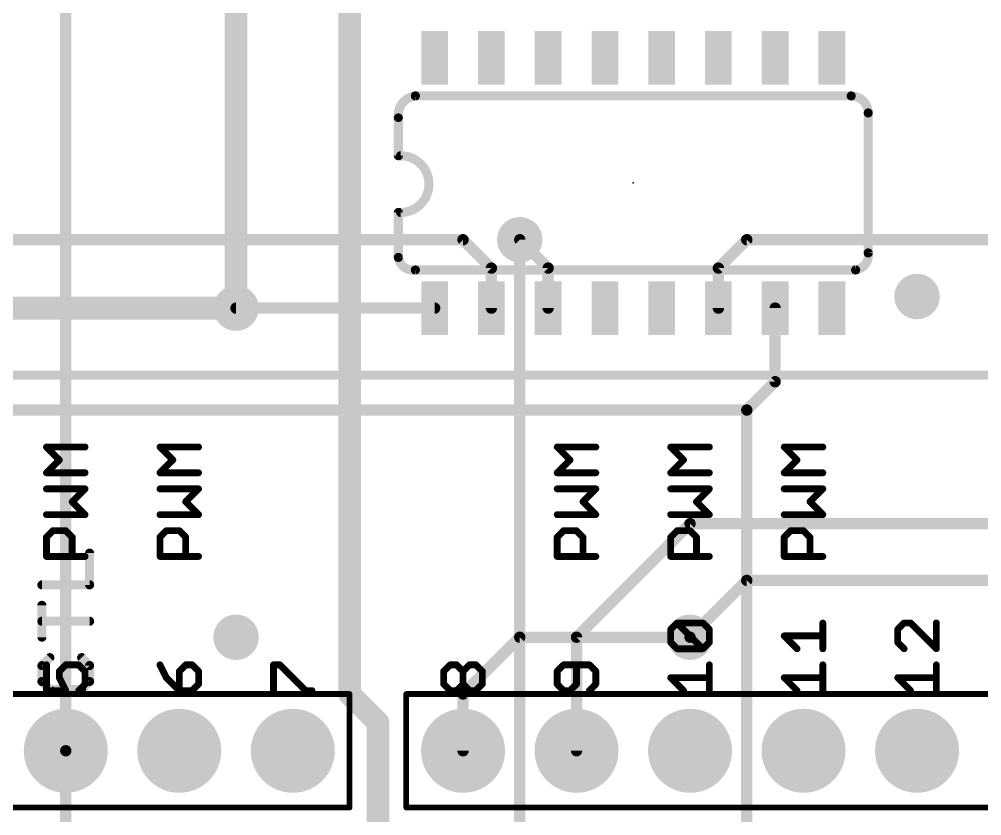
# Model space of a CAD drawing. Extents: x -3.8 to 55.5, y -10.2 to 68.5.
# Drawn here: x 13.69 to 35.23, y 7.18 to 25 of the extents above; entities that cross this region are included whole.
import ezdxf

# ---------------------------------------------------------------- set-up
doc = ezdxf.new("R2010")
doc.units = 0
for name, color, linetype in [('1', 12, 'CONTINUOUS'), ('16', 132, 'CONTINUOUS'), ('17', 110, 'CONTINUOUS'), ('18', 110, 'CONTINUOUS'), ('21', 41, 'CONTINUOUS'), ('23', 53, 'CONTINUOUS'), ('51', 53, 'CONTINUOUS')]:
    doc.layers.add(name, color=color, linetype=linetype)

# ---------------------------------------------------------------- blocks, each defined once
blk = doc.blocks.new('RECT')
blk.add_solid([(-0.5, -0.5), (0.5, -0.5), (-0.5, 0.5), (0.5, 0.5)])
blk = doc.blocks.new('ROUNDP')
at = {"const_width": 0.5}
blk.add_lwpolyline([(0, -0.25, 1), (0, 0.25, 1), (0, -0.25)], format="xyb", dxfattribs=at)
blk = doc.blocks.new('ROUNDV')
at = {"const_width": 0.5}
blk.add_lwpolyline([(0, -0.25, 1), (0, 0.25, 1), (0, -0.25)], format="xyb", dxfattribs=at)

msp = doc.modelspace()

# ---------------------------------------------------------------- linework, layer by layer
at = {"layer": '1'}
for points, const_width in [([(10.922, 20.066), (23.622, 20.066)], 0.254), ([(23.622, 20.066), (24.257, 19.431)], 0.254), ([(24.892, 20.066), (25.527, 19.431)], 0.254), ([(29.337, 19.431), (29.972, 20.066)], 0.254), ([(29.972, 20.066), (35.56, 20.066)], 0.254), ([(24.257, 19.431), (24.257, 18.536)], 0.254), ([(25.527, 19.431), (25.527, 18.536)], 0.254), ([(29.337, 18.536), (29.337, 19.431)], 0.254), ([(18.542, 18.536), (10.662, 18.536)], 0.508), ([(18.542, 18.536), (22.987, 18.536)], 0.254), ([(30.607, 16.891), (30.607, 18.536)], 0.254), ([(29.972, 16.256), (30.607, 16.891)], 0.254), ([(12.192, 16.256), (29.972, 16.256)], 0.254), ([(29.972, 16.256), (29.972, 6.096)], 0.254), ([(23.622, 9.906), (24.892, 11.176)], 0.254), ([(24.892, 11.176), (28.702, 11.176)], 0.254), ([(23.622, 8.636), (23.622, 9.906)], 0.254)]:
    msp.add_lwpolyline(points, dxfattribs=dict(at, const_width=const_width))
for points, const_width in [([(23.6669, 20.1109, 1), (23.5771, 20.0211)], 0.127), ([(23.622, 20.0025, 1), (23.622, 20.1295)], 0.127), ([(24.9369, 20.1109, 1), (24.8471, 20.0211)], 0.127), ([(29.972, 20.1295, 1), (29.972, 20.0025)], 0.127), ([(30.0169, 20.0211, 1), (29.9271, 20.1109)], 0.127), ([(24.3205, 19.431, 1), (24.1935, 19.431)], 0.127), ([(24.2121, 19.3861, 1), (24.3019, 19.4759)], 0.127), ([(25.5905, 19.431, 1), (25.4635, 19.431)], 0.127), ([(25.4821, 19.3861, 1), (25.5719, 19.4759)], 0.127), ([(29.4005, 19.431, 1), (29.2735, 19.431)], 0.127), ([(29.2921, 19.4759, 1), (29.3819, 19.3861)], 0.127), ([(18.542, 18.409, 1), (18.542, 18.663)], 0.254), ([(18.542, 18.5995, 1), (18.542, 18.4725)], 0.127), ([(22.987, 18.4725, 1), (22.987, 18.5995)], 0.127), ([(24.1935, 18.536, 1), (24.3205, 18.536)], 0.127), ([(25.4635, 18.536, 1), (25.5905, 18.536)], 0.127), ([(29.2735, 18.536, 1), (29.4005, 18.536)], 0.127), ([(30.6705, 18.536, 1), (30.5435, 18.536)], 0.127), ([(30.6519, 16.8461, 1), (30.5621, 16.9359)], 0.127), ([(30.5435, 16.891, 1), (30.6705, 16.891)], 0.127), ([(30.0355, 16.256, 1), (29.9085, 16.256)], 0.127), ([(29.972, 16.1925, 1), (29.972, 16.3195)], 0.127), ([(29.9271, 16.3009, 1), (30.0169, 16.2111)], 0.127), ([(24.892, 11.2395, 1), (24.892, 11.1125)], 0.127), ([(24.9369, 11.1311, 1), (24.8471, 11.2209)], 0.127), ([(28.702, 11.1125, 1), (28.702, 11.2395)], 0.127), ([(23.6855, 9.906, 1), (23.5585, 9.906)], 0.127), ([(23.5771, 9.9509, 1), (23.6669, 9.8611)], 0.127), ([(23.5585, 8.636, 1), (23.6855, 8.636)], 0.127)]:
    msp.add_lwpolyline(points, format="xyb", dxfattribs=dict(at, const_width=const_width))
at = {"layer": '16'}
for points, const_width in [([(18.542, 39.116), (18.542, 18.536)], 0.508), ([(21.082, 9.906), (21.082, 31.496)], 0.508), ([(14.732, 8.636), (14.732, 30.226)], 0.254), ([(24.892, 4.826), (24.892, 20.066)], 0.254), ([(26.162, 11.176), (28.702, 13.716)], 0.254), ([(28.702, 13.716), (50.292, 13.716)], 0.254), ([(28.702, 11.176), (29.972, 12.446)], 0.254), ([(29.972, 12.446), (47.752, 12.446)], 0.254), ([(26.162, 8.636), (26.162, 11.176)], 0.254), ([(21.717, 9.271), (21.082, 9.906)], 0.508), ([(21.717, 4.953), (21.717, 9.271)], 0.508), ([(14.732, 2.286), (14.732, 8.636)], 0.254)]:
    msp.add_lwpolyline(points, dxfattribs=dict(at, const_width=const_width))
for points, const_width in [([(24.9555, 20.066, 1), (24.8285, 20.066)], 0.127), ([(18.415, 18.536, 1), (18.669, 18.536)], 0.254), ([(28.702, 13.7795, 1), (28.702, 13.6525)], 0.127), ([(28.7469, 13.6711, 1), (28.6571, 13.7609)], 0.127), ([(29.972, 12.5095, 1), (29.972, 12.3825)], 0.127), ([(30.0169, 12.4011, 1), (29.9271, 12.4909)], 0.127), ([(26.2255, 11.176, 1), (26.0985, 11.176)], 0.127), ([(26.1171, 11.2209, 1), (26.2069, 11.1311)], 0.127), ([(28.6571, 11.2209, 1), (28.7469, 11.1311)], 0.127), ([(21.1718, 9.9958, 1), (20.9922, 9.8162)], 0.254), ([(20.955, 9.906, 1), (21.209, 9.906)], 0.254), ([(21.844, 9.271, 1), (21.59, 9.271)], 0.254), ([(21.6272, 9.1812, 1), (21.8068, 9.3608)], 0.254), ([(14.7955, 8.636, 1), (14.6685, 8.636)], 0.127), ([(14.6685, 8.636, 1), (14.7955, 8.636)], 0.127), ([(26.0985, 8.636, 1), (26.2255, 8.636)], 0.127)]:
    msp.add_lwpolyline(points, format="xyb", dxfattribs=dict(at, const_width=const_width))
at = {"layer": '21'}
for points, const_width in [([(22.5552, 23.2823, 0.4143), (22.1742, 22.8013)], 0.2032), ([(22.5552, 23.3331, 1), (22.5552, 23.2315)], 0.1016), ([(22.561, 23.2318, 1), (22.5494, 23.3328)], 0.1016), ([(32.6898, 22.9013, 0.4144), (32.3088, 23.2823)], 0.2032), ([(32.3088, 23.3331, 1), (32.3088, 23.2315)], 0.1016), ([(32.3088, 23.2315, 1), (32.3088, 23.3331)], 0.1016), ([(22.225, 22.7886, 1), (22.1234, 22.7886)], 0.1016), ([(22.1237, 22.7954, 1), (22.2247, 22.8072)], 0.1016), ([(32.7406, 22.9013, 1), (32.639, 22.9013)], 0.1016), ([(32.639, 22.9013, 1), (32.7406, 22.9013)], 0.1016), ([(22.1234, 21.9456, 1), (22.225, 21.9456)], 0.1016), ([(22.225, 20.6756, 1), (22.225, 21.9456)], 0.2032), ([(22.225, 21.9964, 1), (22.225, 21.8948)], 0.1016), ([(22.225, 20.6756, 1), (22.1234, 20.6756)], 0.1016), ([(22.225, 20.7264, 1), (22.225, 20.6248)], 0.1016), ([(32.4088, 19.3897, 0.4142), (32.6898, 19.7707)], 0.2032), ([(32.74, 19.7783, 1), (32.6396, 19.7631)], 0.1016), ([(32.639, 19.7707, 1), (32.7406, 19.7707)], 0.1016), ([(22.1742, 19.6707, 0.4145), (22.5552, 19.3897)], 0.2032), ([(22.2244, 19.6783, 1), (22.124, 19.6631)], 0.1016), ([(22.1234, 19.6707, 1), (22.225, 19.6707)], 0.1016), ([(22.5552, 19.4405, 1), (22.5552, 19.3389)], 0.1016), ([(22.5628, 19.3395, 1), (22.5476, 19.4399)], 0.1016), ([(32.4012, 19.4399, 1), (32.4164, 19.3395)], 0.1016), ([(32.4088, 19.3389, 1), (32.4088, 19.4405)], 0.1016), ([(15.3162, 13.0582, 1), (15.2146, 13.0582)], 0.1016), ([(14.1977, 12.3972, 1), (14.1977, 12.2956)], 0.1016), ([(15.2146, 12.3464, 1), (15.3162, 12.3464)], 0.1016), ([(15.2654, 12.2956, 1), (15.2654, 12.3972)], 0.1016), ([(14.2485, 11.8888, 1), (14.1469, 11.8888)], 0.1016), ([(14.1977, 11.5837, 1), (14.1977, 11.4821)], 0.1016), ([(15.2654, 11.4821, 1), (15.2654, 11.5837)], 0.1016), ([(14.1469, 11.177, 1), (14.2485, 11.177)], 0.1016), ([(14.4116, 10.6835, 1), (14.3397, 10.7553)], 0.1016), ([(15.1234, 10.7553, 1), (15.0515, 10.6835)], 0.1016), ([(14.2485, 10.5415, 1), (14.1469, 10.5415)], 0.1016), ([(14.1618, 10.5774, 1), (14.2336, 10.5055)], 0.1016), ([(15.3162, 10.5415, 1), (15.2146, 10.5415)], 0.1016), ([(15.2295, 10.5055, 1), (15.3013, 10.5774)], 0.1016), ([(14.2336, 10.2215, 1), (14.1618, 10.1496)], 0.1016), ([(14.1469, 10.1856, 1), (14.2485, 10.1856)], 0.1016), ([(15.2146, 10.1856, 1), (15.3162, 10.1856)], 0.1016), ([(15.3013, 10.1496, 1), (15.2295, 10.2215)], 0.1016), ([(14.3756, 10.0584, 1), (14.3756, 9.9568)], 0.1016), ([(14.3397, 9.9717, 1), (14.4116, 10.0435)], 0.1016), ([(15.0515, 10.0435, 1), (15.1234, 9.9717)], 0.1016), ([(15.0875, 9.9568, 1), (15.0875, 10.0584)], 0.1016)]:
    msp.add_lwpolyline(points, format="xyb", dxfattribs=dict(at, const_width=const_width))
at = {"layer": '21', "const_width": 0.2032}
for points in [[(32.3088, 23.2823), (22.5552, 23.2823)], [(22.1742, 22.7886), (22.1742, 21.9456)], [(32.6898, 19.7707), (32.6898, 22.9013)], [(22.1742, 19.6707), (22.1742, 20.6756)], [(22.5552, 19.3897), (32.4088, 19.3897)], [(15.2654, 12.3464), (15.2654, 13.0582)], [(14.1977, 12.3464), (15.2654, 12.3464)], [(14.1977, 11.177), (14.1977, 11.8888)], [(15.2654, 11.5329), (14.1977, 11.5329)], [(14.3756, 10.7194), (14.1977, 10.5415)], [(15.2654, 10.5415), (15.0875, 10.7194)], [(14.1977, 10.5415), (14.1977, 10.1856)], [(15.2654, 10.1856), (15.2654, 10.5415)], [(14.1977, 10.1856), (14.3756, 10.0076)], [(15.0875, 10.0076), (15.2654, 10.1856)], [(14.3756, 10.0076), (15.0875, 10.0076)]]:
    msp.add_lwpolyline(points, dxfattribs=at)
at = {"layer": '23'}
msp.add_point((27.432, 21.336), dxfattribs=at)
at = {"layer": '51'}
for points, const_width in [([(8.432, 17.036), (46.432, 17.036)], 0.2032), ([(14.5876, 15.1414), (14.2995, 15.4295)], 0.1524), ([(14.2995, 15.4295), (15.1638, 15.4295)], 0.1524), ([(17.1276, 15.1414), (16.8395, 15.4295)], 0.1524), ([(16.8395, 15.4295), (17.7038, 15.4295)], 0.1524), ([(26.0176, 15.1414), (25.7295, 15.4295)], 0.1524), ([(25.7295, 15.4295), (26.5938, 15.4295)], 0.1524), ([(28.5576, 15.1414), (28.2695, 15.4295)], 0.1524), ([(28.2695, 15.4295), (29.1338, 15.4295)], 0.1524), ([(31.0976, 15.1414), (30.8095, 15.4295)], 0.1524), ([(30.8095, 15.4295), (31.6738, 15.4295)], 0.1524), ([(14.2995, 14.8532), (14.5876, 15.1414)], 0.1524), ([(16.8395, 14.8532), (17.1276, 15.1414)], 0.1524), ([(25.7295, 14.8532), (26.0176, 15.1414)], 0.1524), ([(28.2695, 14.8532), (28.5576, 15.1414)], 0.1524), ([(30.8095, 14.8532), (31.0976, 15.1414)], 0.1524), ([(15.1638, 14.8532), (14.2995, 14.8532)], 0.1524), ([(17.7038, 14.8532), (16.8395, 14.8532)], 0.1524), ([(26.5938, 14.8532), (25.7295, 14.8532)], 0.1524), ([(29.1338, 14.8532), (28.2695, 14.8532)], 0.1524), ([(31.6738, 14.8532), (30.8095, 14.8532)], 0.1524), ([(15.1638, 14.4939), (14.2995, 14.4939)], 0.1524), ([(14.8757, 14.2058), (15.1638, 14.4939)], 0.1524), ([(17.7038, 14.4939), (16.8395, 14.4939)], 0.1524), ([(17.4157, 14.2058), (17.7038, 14.4939)], 0.1524), ([(26.5938, 14.4939), (25.7295, 14.4939)], 0.1524), ([(26.3057, 14.2058), (26.5938, 14.4939)], 0.1524), ([(29.1338, 14.4939), (28.2695, 14.4939)], 0.1524), ([(28.8457, 14.2058), (29.1338, 14.4939)], 0.1524), ([(31.6738, 14.4939), (30.8095, 14.4939)], 0.1524), ([(31.3857, 14.2058), (31.6738, 14.4939)], 0.1524), ([(15.1638, 13.9177), (14.8757, 14.2058)], 0.1524), ([(17.7038, 13.9177), (17.4157, 14.2058)], 0.1524), ([(26.5938, 13.9177), (26.3057, 14.2058)], 0.1524), ([(29.1338, 13.9177), (28.8457, 14.2058)], 0.1524), ([(31.6738, 13.9177), (31.3857, 14.2058)], 0.1524), ([(14.2995, 13.9177), (15.1638, 13.9177)], 0.1524), ([(16.8395, 13.9177), (17.7038, 13.9177)], 0.1524), ([(25.7295, 13.9177), (26.5938, 13.9177)], 0.1524), ([(28.2695, 13.9177), (29.1338, 13.9177)], 0.1524), ([(30.8095, 13.9177), (31.6738, 13.9177)], 0.1524), ([(14.2995, 13.4144), (14.4435, 13.5584)], 0.1524), ([(14.4435, 13.5584), (14.7316, 13.5584)], 0.1524), ([(14.7316, 13.5584), (14.8757, 13.4144)], 0.1524), ([(16.8395, 13.4144), (16.9835, 13.5584)], 0.1524), ([(16.9835, 13.5584), (17.2716, 13.5584)], 0.1524), ([(17.2716, 13.5584), (17.4157, 13.4144)], 0.1524), ([(25.7295, 13.4144), (25.8735, 13.5584)], 0.1524), ([(25.8735, 13.5584), (26.1616, 13.5584)], 0.1524), ([(26.1616, 13.5584), (26.3057, 13.4144)], 0.1524), ([(28.2695, 13.4144), (28.4135, 13.5584)], 0.1524), ([(28.4135, 13.5584), (28.7016, 13.5584)], 0.1524), ([(28.7016, 13.5584), (28.8457, 13.4144)], 0.1524), ([(30.8095, 13.4144), (30.9535, 13.5584)], 0.1524), ([(30.9535, 13.5584), (31.2416, 13.5584)], 0.1524), ([(31.2416, 13.5584), (31.3857, 13.4144)], 0.1524), ([(14.2995, 12.9822), (14.2995, 13.4144)], 0.1524), ([(14.8757, 13.4144), (14.8757, 12.9822)], 0.1524), ([(16.8395, 12.9822), (16.8395, 13.4144)], 0.1524), ([(17.4157, 13.4144), (17.4157, 12.9822)], 0.1524), ([(25.7295, 12.9822), (25.7295, 13.4144)], 0.1524), ([(26.3057, 13.4144), (26.3057, 12.9822)], 0.1524), ([(28.2695, 12.9822), (28.2695, 13.4144)], 0.1524), ([(28.8457, 13.4144), (28.8457, 12.9822)], 0.1524), ([(30.8095, 12.9822), (30.8095, 13.4144)], 0.1524), ([(31.3857, 13.4144), (31.3857, 12.9822)], 0.1524), ([(15.1638, 12.9822), (14.2995, 12.9822)], 0.1524), ([(17.7038, 12.9822), (16.8395, 12.9822)], 0.1524), ([(26.5938, 12.9822), (25.7295, 12.9822)], 0.1524), ([(29.1338, 12.9822), (28.2695, 12.9822)], 0.1524), ([(31.6738, 12.9822), (30.8095, 12.9822)], 0.1524), ([(28.2695, 11.3499), (28.4135, 11.4939)], 0.1524), ([(28.2695, 11.0618), (28.2695, 11.3499)], 0.1524), ([(28.4135, 11.4939), (28.9897, 11.4939)], 0.1524), ([(28.9897, 10.9177), (28.4135, 11.4939)], 0.1524), ([(28.9897, 11.4939), (29.1338, 11.3499)], 0.1524), ([(29.1338, 11.3499), (29.1338, 11.0618)], 0.1524), ([(31.6738, 10.9177), (31.6738, 11.4939)], 0.1524), ([(33.4935, 11.4939), (33.3495, 11.3499)], 0.1524), ([(33.3495, 11.3499), (33.3495, 11.0618)], 0.1524), ([(33.6376, 11.4939), (33.4935, 11.4939)], 0.1524), ([(34.2138, 10.9177), (33.6376, 11.4939)], 0.1524), ([(34.2138, 11.4939), (34.2138, 10.9177)], 0.1524), ([(31.0976, 10.9177), (30.8095, 11.2058)], 0.1524), ([(30.8095, 11.2058), (31.6738, 11.2058)], 0.1524), ([(28.4135, 10.9177), (28.2695, 11.0618)], 0.1524), ([(28.9897, 10.9177), (28.4135, 10.9177)], 0.1524), ([(29.1338, 11.0618), (28.9897, 10.9177)], 0.1524), ([(33.3495, 11.0618), (33.4935, 10.9177)], 0.1524), ([(14.2995, 10.5584), (14.2995, 9.9822)], 0.1524), ([(14.5876, 10.4144), (14.7316, 10.5584)], 0.1524), ([(14.7316, 10.5584), (15.0197, 10.5584)], 0.1524), ([(15.0197, 10.5584), (15.1638, 10.4144)], 0.1524), ([(16.8395, 10.5584), (16.9835, 10.2703)], 0.1524), ([(17.4157, 10.5584), (17.2716, 10.4144)], 0.1524), ([(17.5597, 10.5584), (17.4157, 10.5584)], 0.1524), ([(17.7038, 10.4144), (17.5597, 10.5584)], 0.1524), ([(19.3795, 9.9822), (19.3795, 10.5584)], 0.1524), ([(19.3795, 10.5584), (19.5235, 10.5584)], 0.1524), ([(19.5235, 10.5584), (20.0997, 9.9822)], 0.1524), ([(23.1895, 10.4144), (23.3335, 10.5584)], 0.1524), ([(23.3335, 10.5584), (23.4776, 10.5584)], 0.1524), ([(23.4776, 10.5584), (23.6216, 10.4144)], 0.1524), ([(23.6216, 10.4144), (23.7657, 10.5584)], 0.1524), ([(23.7657, 10.5584), (23.9097, 10.5584)], 0.1524), ([(23.9097, 10.5584), (24.0538, 10.4144)], 0.1524), ([(25.8735, 10.5584), (25.7295, 10.4144)], 0.1524), ([(26.4497, 10.5584), (25.8735, 10.5584)], 0.1524), ([(26.1616, 10.1263), (26.1616, 10.5584)], 0.1524), ([(26.5938, 10.4144), (26.4497, 10.5584)], 0.1524), ([(29.1338, 9.9822), (29.1338, 10.5584)], 0.1524), ([(31.6738, 9.9822), (31.6738, 10.5584)], 0.1524), ([(34.2138, 9.9822), (34.2138, 10.5584)], 0.1524), ([(14.5876, 10.2703), (14.5876, 10.4144)], 0.1524), ([(14.7316, 9.9822), (14.5876, 10.2703)], 0.1524), ([(15.1638, 10.4144), (15.1638, 10.1263)], 0.1524), ([(16.9835, 10.2703), (17.2716, 9.9822)], 0.1524), ([(17.2716, 10.4144), (17.2716, 9.9822)], 0.1524), ([(17.7038, 10.1263), (17.7038, 10.4144)], 0.1524), ([(23.1895, 10.1263), (23.1895, 10.4144)], 0.1524), ([(23.6216, 10.1263), (23.6216, 10.4144)], 0.1524), ([(24.0538, 10.4144), (24.0538, 10.1263)], 0.1524), ([(25.7295, 10.4144), (25.7295, 10.1263)], 0.1524), ([(26.5938, 10.1263), (26.5938, 10.4144)], 0.1524), ([(28.5576, 9.9822), (28.2695, 10.2703)], 0.1524), ([(28.2695, 10.2703), (29.1338, 10.2703)], 0.1524), ([(31.0976, 9.9822), (30.8095, 10.2703)], 0.1524), ([(30.8095, 10.2703), (31.6738, 10.2703)], 0.1524), ([(33.6376, 9.9822), (33.3495, 10.2703)], 0.1524), ([(33.3495, 10.2703), (34.2138, 10.2703)], 0.1524), ([(15.1638, 10.1263), (15.0197, 9.9822)], 0.1524), ([(17.5597, 9.9822), (17.7038, 10.1263)], 0.1524), ([(23.3335, 9.9822), (23.1895, 10.1263)], 0.1524), ([(23.6216, 10.1263), (23.4776, 9.9822)], 0.1524), ([(23.7657, 9.9822), (23.6216, 10.1263)], 0.1524), ([(24.0538, 10.1263), (23.9097, 9.9822)], 0.1524), ([(25.7295, 10.1263), (25.8735, 9.9822)], 0.1524), ([(26.0176, 9.9822), (26.1616, 10.1263)], 0.1524), ([(26.4497, 9.9822), (26.5938, 10.1263)], 0.1524), ([(0.762, 9.906), (21.082, 9.906)], 0.127), ([(14.2995, 9.9822), (14.7316, 9.9822)], 0.1524), ([(17.2716, 9.9822), (17.5597, 9.9822)], 0.1524), ([(20.0997, 9.9822), (20.2438, 9.9822)], 0.1524), ([(21.082, 9.906), (21.082, 7.366)], 0.127), ([(22.352, 7.366), (22.352, 9.906)], 0.127), ([(22.352, 9.906), (42.672, 9.906)], 0.127), ([(23.4776, 9.9822), (23.3335, 9.9822)], 0.1524), ([(23.9097, 9.9822), (23.7657, 9.9822)], 0.1524), ([(25.8735, 9.9822), (26.0176, 9.9822)], 0.1524), ([(21.082, 7.366), (0.762, 7.366)], 0.127), ([(42.672, 7.366), (22.352, 7.366)], 0.127)]:
    msp.add_lwpolyline(points, dxfattribs=dict(at, const_width=const_width))
for points, const_width in [([(14.3264, 15.4564, 1), (14.2725, 15.4025)], 0.0762), ([(14.2995, 15.4676, 1), (14.2995, 15.3914)], 0.0762), ([(15.1638, 15.3914, 1), (15.1638, 15.4676)], 0.0762), ([(16.8664, 15.4564, 1), (16.8125, 15.4025)], 0.0762), ([(16.8395, 15.4676, 1), (16.8395, 15.3914)], 0.0762), ([(17.7038, 15.3914, 1), (17.7038, 15.4676)], 0.0762), ([(25.7564, 15.4564, 1), (25.7025, 15.4025)], 0.0762), ([(25.7295, 15.4676, 1), (25.7295, 15.3914)], 0.0762), ([(26.5938, 15.3914, 1), (26.5938, 15.4676)], 0.0762), ([(28.2964, 15.4564, 1), (28.2425, 15.4025)], 0.0762), ([(28.2695, 15.4676, 1), (28.2695, 15.3914)], 0.0762), ([(29.1338, 15.3914, 1), (29.1338, 15.4676)], 0.0762), ([(30.8364, 15.4564, 1), (30.7825, 15.4025)], 0.0762), ([(30.8095, 15.4676, 1), (30.8095, 15.3914)], 0.0762), ([(31.6738, 15.3914, 1), (31.6738, 15.4676)], 0.0762), ([(14.6145, 15.1144, 1), (14.5606, 15.1683)], 0.0762), ([(14.5606, 15.1144, 1), (14.6145, 15.1683)], 0.0762), ([(17.1545, 15.1144, 1), (17.1006, 15.1683)], 0.0762), ([(17.1006, 15.1144, 1), (17.1545, 15.1683)], 0.0762), ([(26.0445, 15.1144, 1), (25.9906, 15.1683)], 0.0762), ([(25.9906, 15.1144, 1), (26.0445, 15.1683)], 0.0762), ([(28.5845, 15.1144, 1), (28.5306, 15.1683)], 0.0762), ([(28.5306, 15.1144, 1), (28.5845, 15.1683)], 0.0762), ([(31.1245, 15.1144, 1), (31.0706, 15.1683)], 0.0762), ([(31.0706, 15.1144, 1), (31.1245, 15.1683)], 0.0762), ([(14.2725, 14.8802, 1), (14.3264, 14.8263)], 0.0762), ([(14.2995, 14.8913, 1), (14.2995, 14.8151)], 0.0762), ([(15.1638, 14.8151, 1), (15.1638, 14.8913)], 0.0762), ([(16.8125, 14.8802, 1), (16.8664, 14.8263)], 0.0762), ([(16.8395, 14.8913, 1), (16.8395, 14.8151)], 0.0762), ([(17.7038, 14.8151, 1), (17.7038, 14.8913)], 0.0762), ([(25.7025, 14.8802, 1), (25.7564, 14.8263)], 0.0762), ([(25.7295, 14.8913, 1), (25.7295, 14.8151)], 0.0762), ([(26.5938, 14.8151, 1), (26.5938, 14.8913)], 0.0762), ([(28.2425, 14.8802, 1), (28.2964, 14.8263)], 0.0762), ([(28.2695, 14.8913, 1), (28.2695, 14.8151)], 0.0762), ([(29.1338, 14.8151, 1), (29.1338, 14.8913)], 0.0762), ([(30.7825, 14.8802, 1), (30.8364, 14.8263)], 0.0762), ([(30.8095, 14.8913, 1), (30.8095, 14.8151)], 0.0762), ([(31.6738, 14.8151, 1), (31.6738, 14.8913)], 0.0762), ([(14.2995, 14.532, 1), (14.2995, 14.4558)], 0.0762), ([(15.1907, 14.467, 1), (15.1369, 14.5209)], 0.0762), ([(15.1638, 14.4558, 1), (15.1638, 14.532)], 0.0762), ([(16.8395, 14.532, 1), (16.8395, 14.4558)], 0.0762), ([(17.7307, 14.467, 1), (17.6769, 14.5209)], 0.0762), ([(17.7038, 14.4558, 1), (17.7038, 14.532)], 0.0762), ([(25.7295, 14.532, 1), (25.7295, 14.4558)], 0.0762), ([(26.6207, 14.467, 1), (26.5669, 14.5209)], 0.0762), ([(26.5938, 14.4558, 1), (26.5938, 14.532)], 0.0762), ([(28.2695, 14.532, 1), (28.2695, 14.4558)], 0.0762), ([(29.1607, 14.467, 1), (29.1069, 14.5209)], 0.0762), ([(29.1338, 14.4558, 1), (29.1338, 14.532)], 0.0762), ([(30.8095, 14.532, 1), (30.8095, 14.4558)], 0.0762), ([(31.7007, 14.467, 1), (31.6469, 14.5209)], 0.0762), ([(31.6738, 14.4558, 1), (31.6738, 14.532)], 0.0762), ([(14.9026, 14.2328, 1), (14.8487, 14.1789)], 0.0762), ([(14.8487, 14.2328, 1), (14.9026, 14.1789)], 0.0762), ([(17.4426, 14.2328, 1), (17.3887, 14.1789)], 0.0762), ([(17.3887, 14.2328, 1), (17.4426, 14.1789)], 0.0762), ([(26.3326, 14.2328, 1), (26.2787, 14.1789)], 0.0762), ([(26.2787, 14.2328, 1), (26.3326, 14.1789)], 0.0762), ([(28.8726, 14.2328, 1), (28.8187, 14.1789)], 0.0762), ([(28.8187, 14.2328, 1), (28.8726, 14.1789)], 0.0762), ([(31.4126, 14.2328, 1), (31.3587, 14.1789)], 0.0762), ([(31.3587, 14.2328, 1), (31.4126, 14.1789)], 0.0762), ([(14.2995, 13.9558, 1), (14.2995, 13.8796)], 0.0762), ([(15.1369, 13.8908, 1), (15.1907, 13.9447)], 0.0762), ([(15.1638, 13.8796, 1), (15.1638, 13.9558)], 0.0762), ([(16.8395, 13.9558, 1), (16.8395, 13.8796)], 0.0762), ([(17.6769, 13.8908, 1), (17.7307, 13.9447)], 0.0762), ([(17.7038, 13.8796, 1), (17.7038, 13.9558)], 0.0762), ([(25.7295, 13.9558, 1), (25.7295, 13.8796)], 0.0762), ([(26.5669, 13.8908, 1), (26.6207, 13.9447)], 0.0762), ([(26.5938, 13.8796, 1), (26.5938, 13.9558)], 0.0762), ([(28.2695, 13.9558, 1), (28.2695, 13.8796)], 0.0762), ([(29.1069, 13.8908, 1), (29.1607, 13.9447)], 0.0762), ([(29.1338, 13.8796, 1), (29.1338, 13.9558)], 0.0762), ([(30.8095, 13.9558, 1), (30.8095, 13.8796)], 0.0762), ([(31.6469, 13.8908, 1), (31.7007, 13.9447)], 0.0762), ([(31.6738, 13.8796, 1), (31.6738, 13.9558)], 0.0762), ([(14.4435, 13.5965, 1), (14.4435, 13.5203)], 0.0762), ([(14.4705, 13.5315, 1), (14.4166, 13.5854)], 0.0762), ([(14.7586, 13.5854, 1), (14.7047, 13.5315)], 0.0762), ([(14.7316, 13.5203, 1), (14.7316, 13.5965)], 0.0762), ([(16.9835, 13.5965, 1), (16.9835, 13.5203)], 0.0762), ([(17.0105, 13.5315, 1), (16.9566, 13.5854)], 0.0762), ([(17.2986, 13.5854, 1), (17.2447, 13.5315)], 0.0762), ([(17.2716, 13.5203, 1), (17.2716, 13.5965)], 0.0762), ([(25.8735, 13.5965, 1), (25.8735, 13.5203)], 0.0762), ([(25.9005, 13.5315, 1), (25.8466, 13.5854)], 0.0762), ([(26.1886, 13.5854, 1), (26.1347, 13.5315)], 0.0762), ([(26.1616, 13.5203, 1), (26.1616, 13.5965)], 0.0762), ([(28.4135, 13.5965, 1), (28.4135, 13.5203)], 0.0762), ([(28.4405, 13.5315, 1), (28.3866, 13.5854)], 0.0762), ([(28.7286, 13.5854, 1), (28.6747, 13.5315)], 0.0762), ([(28.7016, 13.5203, 1), (28.7016, 13.5965)], 0.0762), ([(30.9535, 13.5965, 1), (30.9535, 13.5203)], 0.0762), ([(30.9805, 13.5315, 1), (30.9266, 13.5854)], 0.0762), ([(31.2686, 13.5854, 1), (31.2147, 13.5315)], 0.0762), ([(31.2416, 13.5203, 1), (31.2416, 13.5965)], 0.0762), ([(14.2725, 13.4413, 1), (14.3264, 13.3874)], 0.0762), ([(14.3376, 13.4144, 1), (14.2614, 13.4144)], 0.0762), ([(14.9138, 13.4144, 1), (14.8376, 13.4144)], 0.0762), ([(14.8487, 13.3874, 1), (14.9026, 13.4413)], 0.0762), ([(16.8125, 13.4413, 1), (16.8664, 13.3874)], 0.0762), ([(16.8776, 13.4144, 1), (16.8014, 13.4144)], 0.0762), ([(17.4538, 13.4144, 1), (17.3776, 13.4144)], 0.0762), ([(17.3887, 13.3874, 1), (17.4426, 13.4413)], 0.0762), ([(25.7025, 13.4413, 1), (25.7564, 13.3874)], 0.0762), ([(25.7676, 13.4144, 1), (25.6914, 13.4144)], 0.0762), ([(26.3438, 13.4144, 1), (26.2676, 13.4144)], 0.0762), ([(26.2787, 13.3874, 1), (26.3326, 13.4413)], 0.0762), ([(28.2425, 13.4413, 1), (28.2964, 13.3874)], 0.0762), ([(28.3076, 13.4144, 1), (28.2314, 13.4144)], 0.0762), ([(28.8838, 13.4144, 1), (28.8076, 13.4144)], 0.0762), ([(28.8187, 13.3874, 1), (28.8726, 13.4413)], 0.0762), ([(30.7825, 13.4413, 1), (30.8364, 13.3874)], 0.0762), ([(30.8476, 13.4144, 1), (30.7714, 13.4144)], 0.0762), ([(31.4238, 13.4144, 1), (31.3476, 13.4144)], 0.0762), ([(31.3587, 13.3874, 1), (31.4126, 13.4413)], 0.0762), ([(14.2995, 13.0203, 1), (14.2995, 12.9441)], 0.0762), ([(14.2614, 12.9822, 1), (14.3376, 12.9822)], 0.0762), ([(14.8376, 12.9822, 1), (14.9138, 12.9822)], 0.0762), ([(15.1638, 12.9441, 1), (15.1638, 13.0203)], 0.0762), ([(16.8395, 13.0203, 1), (16.8395, 12.9441)], 0.0762), ([(16.8014, 12.9822, 1), (16.8776, 12.9822)], 0.0762), ([(17.3776, 12.9822, 1), (17.4538, 12.9822)], 0.0762), ([(17.7038, 12.9441, 1), (17.7038, 13.0203)], 0.0762), ([(25.7295, 13.0203, 1), (25.7295, 12.9441)], 0.0762), ([(25.6914, 12.9822, 1), (25.7676, 12.9822)], 0.0762), ([(26.2676, 12.9822, 1), (26.3438, 12.9822)], 0.0762), ([(26.5938, 12.9441, 1), (26.5938, 13.0203)], 0.0762), ([(28.2695, 13.0203, 1), (28.2695, 12.9441)], 0.0762), ([(28.2314, 12.9822, 1), (28.3076, 12.9822)], 0.0762), ([(28.8076, 12.9822, 1), (28.8838, 12.9822)], 0.0762), ([(29.1338, 12.9441, 1), (29.1338, 13.0203)], 0.0762), ([(30.8095, 13.0203, 1), (30.8095, 12.9441)], 0.0762), ([(30.7714, 12.9822, 1), (30.8476, 12.9822)], 0.0762), ([(31.3476, 12.9822, 1), (31.4238, 12.9822)], 0.0762), ([(31.6738, 12.9441, 1), (31.6738, 13.0203)], 0.0762), ([(28.3076, 11.3499, 1), (28.2314, 11.3499)], 0.0762), ([(28.4405, 11.5209, 1), (28.3866, 11.467)], 0.0762), ([(28.4135, 11.532, 1), (28.4135, 11.4558)], 0.0762), ([(28.4405, 11.467, 1), (28.3866, 11.5209)], 0.0762), ([(29.0167, 11.5209, 1), (28.9628, 11.467)], 0.0762), ([(28.9897, 11.4558, 1), (28.9897, 11.532)], 0.0762), ([(29.1719, 11.3499, 1), (29.0957, 11.3499)], 0.0762), ([(31.7119, 11.4939, 1), (31.6357, 11.4939)], 0.0762), ([(33.3876, 11.3499, 1), (33.3114, 11.3499)], 0.0762), ([(33.4935, 11.532, 1), (33.4935, 11.4558)], 0.0762), ([(33.5205, 11.467, 1), (33.4666, 11.5209)], 0.0762), ([(33.6645, 11.5209, 1), (33.6106, 11.467)], 0.0762), ([(33.6376, 11.4558, 1), (33.6376, 11.532)], 0.0762), ([(34.2519, 11.4939, 1), (34.1757, 11.4939)], 0.0762), ([(28.2425, 11.3768, 1), (28.2964, 11.3229)], 0.0762), ([(29.1069, 11.3229, 1), (29.1607, 11.3768)], 0.0762), ([(30.8364, 11.2328, 1), (30.7825, 11.1789)], 0.0762), ([(30.8095, 11.2439, 1), (30.8095, 11.1677)], 0.0762), ([(31.6738, 11.1677, 1), (31.6738, 11.2439)], 0.0762), ([(33.3225, 11.3768, 1), (33.3764, 11.3229)], 0.0762), ([(28.2964, 11.0887, 1), (28.2425, 11.0348)], 0.0762), ([(28.2314, 11.0618, 1), (28.3076, 11.0618)], 0.0762), ([(28.4135, 10.9558, 1), (28.4135, 10.8796)], 0.0762), ([(28.9897, 10.8796, 1), (28.9897, 10.9558)], 0.0762), ([(29.0957, 11.0618, 1), (29.1719, 11.0618)], 0.0762), ([(29.1607, 11.0348, 1), (29.1069, 11.0887)], 0.0762), ([(33.3764, 11.0887, 1), (33.3225, 11.0348)], 0.0762), ([(33.3114, 11.0618, 1), (33.3876, 11.0618)], 0.0762), ([(28.3866, 10.8908, 1), (28.4405, 10.9447)], 0.0762), ([(28.9628, 10.9447, 1), (29.0167, 10.8908)], 0.0762), ([(28.9628, 10.8908, 1), (29.0167, 10.9447)], 0.0762), ([(31.0706, 10.8908, 1), (31.1245, 10.9447)], 0.0762), ([(31.6357, 10.9177, 1), (31.7119, 10.9177)], 0.0762), ([(33.4666, 10.8908, 1), (33.5205, 10.9447)], 0.0762), ([(34.1757, 10.9177, 1), (34.2519, 10.9177)], 0.0762), ([(34.1869, 10.8908, 1), (34.2407, 10.9447)], 0.0762), ([(14.3376, 10.5584, 1), (14.2614, 10.5584)], 0.0762), ([(14.7316, 10.5965, 1), (14.7316, 10.5203)], 0.0762), ([(14.7586, 10.5315, 1), (14.7047, 10.5854)], 0.0762), ([(15.0467, 10.5854, 1), (14.9928, 10.5315)], 0.0762), ([(15.0197, 10.5203, 1), (15.0197, 10.5965)], 0.0762), ([(16.8735, 10.5755, 1), (16.8054, 10.5414)], 0.0762), ([(17.4157, 10.5965, 1), (17.4157, 10.5203)], 0.0762), ([(17.4426, 10.5315, 1), (17.3887, 10.5854)], 0.0762), ([(17.5867, 10.5854, 1), (17.5328, 10.5315)], 0.0762), ([(17.5597, 10.5203, 1), (17.5597, 10.5965)], 0.0762), ([(19.4176, 10.5584, 1), (19.3414, 10.5584)], 0.0762), ([(19.3795, 10.5965, 1), (19.3795, 10.5203)], 0.0762), ([(19.5505, 10.5854, 1), (19.4966, 10.5315)], 0.0762), ([(19.5235, 10.5203, 1), (19.5235, 10.5965)], 0.0762), ([(23.3335, 10.5965, 1), (23.3335, 10.5203)], 0.0762), ([(23.3605, 10.5315, 1), (23.3066, 10.5854)], 0.0762), ([(23.5045, 10.5854, 1), (23.4506, 10.5315)], 0.0762), ([(23.4776, 10.5203, 1), (23.4776, 10.5965)], 0.0762), ([(23.7657, 10.5965, 1), (23.7657, 10.5203)], 0.0762), ([(23.7926, 10.5315, 1), (23.7387, 10.5854)], 0.0762), ([(23.9367, 10.5854, 1), (23.8828, 10.5315)], 0.0762), ([(23.9097, 10.5203, 1), (23.9097, 10.5965)], 0.0762), ([(25.8735, 10.5965, 1), (25.8735, 10.5203)], 0.0762), ([(25.9005, 10.5315, 1), (25.8466, 10.5854)], 0.0762), ([(26.1997, 10.5584, 1), (26.1235, 10.5584)], 0.0762), ([(26.4767, 10.5854, 1), (26.4228, 10.5315)], 0.0762), ([(26.4497, 10.5203, 1), (26.4497, 10.5965)], 0.0762), ([(29.1719, 10.5584, 1), (29.0957, 10.5584)], 0.0762), ([(31.7119, 10.5584, 1), (31.6357, 10.5584)], 0.0762), ([(34.2519, 10.5584, 1), (34.1757, 10.5584)], 0.0762), ([(14.5606, 10.4413, 1), (14.6145, 10.3874)], 0.0762), ([(14.6257, 10.4144, 1), (14.5495, 10.4144)], 0.0762), ([(14.6217, 10.2874, 1), (14.5535, 10.2533)], 0.0762), ([(15.2019, 10.4144, 1), (15.1257, 10.4144)], 0.0762), ([(15.1369, 10.3874, 1), (15.1907, 10.4413)], 0.0762), ([(17.0105, 10.2973, 1), (16.9566, 10.2434)], 0.0762), ([(17.3097, 10.4144, 1), (17.2335, 10.4144)], 0.0762), ([(17.2447, 10.4413, 1), (17.2986, 10.3874)], 0.0762), ([(17.7419, 10.4144, 1), (17.6657, 10.4144)], 0.0762), ([(17.6769, 10.3874, 1), (17.7307, 10.4413)], 0.0762), ([(23.1625, 10.4413, 1), (23.2164, 10.3874)], 0.0762), ([(23.2276, 10.4144, 1), (23.1514, 10.4144)], 0.0762), ([(23.6597, 10.4144, 1), (23.5835, 10.4144)], 0.0762), ([(23.5947, 10.4413, 1), (23.6486, 10.3874)], 0.0762), ([(23.5947, 10.3874, 1), (23.6486, 10.4413)], 0.0762), ([(24.0919, 10.4144, 1), (24.0157, 10.4144)], 0.0762), ([(24.0269, 10.3874, 1), (24.0807, 10.4413)], 0.0762), ([(25.7025, 10.4413, 1), (25.7564, 10.3874)], 0.0762), ([(25.7676, 10.4144, 1), (25.6914, 10.4144)], 0.0762), ([(26.6319, 10.4144, 1), (26.5557, 10.4144)], 0.0762), ([(26.5669, 10.3874, 1), (26.6207, 10.4413)], 0.0762), ([(28.2964, 10.2973, 1), (28.2425, 10.2434)], 0.0762), ([(28.2695, 10.3084, 1), (28.2695, 10.2322)], 0.0762), ([(29.1338, 10.2322, 1), (29.1338, 10.3084)], 0.0762), ([(30.8364, 10.2973, 1), (30.7825, 10.2434)], 0.0762), ([(30.8095, 10.3084, 1), (30.8095, 10.2322)], 0.0762), ([(31.6738, 10.2322, 1), (31.6738, 10.3084)], 0.0762), ([(33.3764, 10.2973, 1), (33.3225, 10.2434)], 0.0762), ([(33.3495, 10.3084, 1), (33.3495, 10.2322)], 0.0762), ([(34.2138, 10.2322, 1), (34.2138, 10.3084)], 0.0762), ([(14.5495, 10.2703, 1), (14.6257, 10.2703)], 0.0762), ([(15.1257, 10.1263, 1), (15.2019, 10.1263)], 0.0762), ([(15.1907, 10.0993, 1), (15.1369, 10.1532)], 0.0762), ([(16.9494, 10.2533, 1), (17.0176, 10.2874)], 0.0762), ([(17.6657, 10.1263, 1), (17.7419, 10.1263)], 0.0762), ([(17.7307, 10.0993, 1), (17.6769, 10.1532)], 0.0762), ([(23.2164, 10.1532, 1), (23.1625, 10.0993)], 0.0762), ([(23.1514, 10.1263, 1), (23.2276, 10.1263)], 0.0762), ([(23.6486, 10.1532, 1), (23.5947, 10.0993)], 0.0762), ([(23.5835, 10.1263, 1), (23.6597, 10.1263)], 0.0762), ([(23.6486, 10.0993, 1), (23.5947, 10.1532)], 0.0762), ([(24.0157, 10.1263, 1), (24.0919, 10.1263)], 0.0762), ([(24.0807, 10.0993, 1), (24.0269, 10.1532)], 0.0762), ([(25.7564, 10.1532, 1), (25.7025, 10.0993)], 0.0762), ([(25.6914, 10.1263, 1), (25.7676, 10.1263)], 0.0762), ([(26.1235, 10.1263, 1), (26.1997, 10.1263)], 0.0762), ([(26.1886, 10.0993, 1), (26.1347, 10.1532)], 0.0762), ([(26.5557, 10.1263, 1), (26.6319, 10.1263)], 0.0762), ([(26.6207, 10.0993, 1), (26.5669, 10.1532)], 0.0762), ([(14.2995, 10.0203, 1), (14.2995, 9.9441)], 0.0762), ([(14.2614, 9.9822, 1), (14.3376, 9.9822)], 0.0762), ([(14.6976, 9.9652, 1), (14.7657, 9.9992)], 0.0762), ([(14.7316, 9.9441, 1), (14.7316, 10.0203)], 0.0762), ([(14.9928, 10.0091, 1), (15.0467, 9.9553)], 0.0762), ([(17.2716, 10.0203, 1), (17.2716, 9.9441)], 0.0762), ([(17.2335, 9.9822, 1), (17.3097, 9.9822)], 0.0762), ([(17.2447, 9.9553, 1), (17.2986, 10.0091)], 0.0762), ([(17.5328, 10.0091, 1), (17.5867, 9.9553)], 0.0762), ([(17.5597, 9.9441, 1), (17.5597, 10.0203)], 0.0762), ([(19.3414, 9.9822, 1), (19.4176, 9.9822)], 0.0762), ([(20.0997, 10.0203, 1), (20.0997, 9.9441)], 0.0762), ([(20.0728, 9.9553, 1), (20.1267, 10.0091)], 0.0762), ([(20.2438, 9.9441, 1), (20.2438, 10.0203)], 0.0762), ([(21.1137, 9.906, 1), (21.0503, 9.906)], 0.0635), ([(21.082, 9.8742, 1), (21.082, 9.9378)], 0.0635), ([(22.352, 9.9378, 1), (22.352, 9.8742)], 0.0635), ([(22.3837, 9.906, 1), (22.3203, 9.906)], 0.0635), ([(23.3335, 10.0203, 1), (23.3335, 9.9441)], 0.0762), ([(23.3066, 9.9553, 1), (23.3605, 10.0091)], 0.0762), ([(23.4506, 10.0091, 1), (23.5045, 9.9553)], 0.0762), ([(23.4776, 9.9441, 1), (23.4776, 10.0203)], 0.0762), ([(23.7657, 10.0203, 1), (23.7657, 9.9441)], 0.0762), ([(23.7387, 9.9553, 1), (23.7926, 10.0091)], 0.0762), ([(23.8828, 10.0091, 1), (23.9367, 9.9553)], 0.0762), ([(23.9097, 9.9441, 1), (23.9097, 10.0203)], 0.0762), ([(25.8735, 10.0203, 1), (25.8735, 9.9441)], 0.0762), ([(25.8466, 9.9553, 1), (25.9005, 10.0091)], 0.0762), ([(25.9906, 10.0091, 1), (26.0445, 9.9553)], 0.0762), ([(26.0176, 9.9441, 1), (26.0176, 10.0203)], 0.0762), ([(26.4228, 10.0091, 1), (26.4767, 9.9553)], 0.0762), ([(28.5306, 9.9553, 1), (28.5845, 10.0091)], 0.0762), ([(29.0957, 9.9822, 1), (29.1719, 9.9822)], 0.0762), ([(31.0706, 9.9553, 1), (31.1245, 10.0091)], 0.0762), ([(31.6357, 9.9822, 1), (31.7119, 9.9822)], 0.0762), ([(33.6106, 9.9553, 1), (33.6645, 10.0091)], 0.0762), ([(34.1757, 9.9822, 1), (34.2519, 9.9822)], 0.0762), ([(21.0503, 7.366, 1), (21.1137, 7.366)], 0.0635), ([(21.082, 7.3343, 1), (21.082, 7.3978)], 0.0635), ([(22.352, 7.3978, 1), (22.352, 7.3343)], 0.0635), ([(22.3203, 7.366, 1), (22.3837, 7.366)], 0.0635)]:
    msp.add_lwpolyline(points, format="xyb", dxfattribs=dict(at, const_width=const_width))

# ---------------------------------------------------------------- block references
at = {"layer": '1', "xscale": 0.6, "yscale": 1.2}
for p in [(22.987, 24.136), (24.257, 24.136), (25.527, 24.136), (26.797, 24.136), (28.067, 24.136), (29.337, 24.136), (30.607, 24.136), (31.877, 24.136), (22.987, 18.536), (24.257, 18.536), (25.527, 18.536), (26.797, 18.536), (28.067, 18.536), (29.337, 18.536), (30.607, 18.536), (31.877, 18.536)]:
    msp.add_blockref('RECT', p, dxfattribs=at)
at = {"layer": '17', "xscale": 1.8796, "yscale": 1.8796, "rotation": 180}
for p in [(14.732, 8.636), (14.732, 8.636), (17.272, 8.636), (17.272, 8.636), (19.812, 8.636), (19.812, 8.636), (23.622, 8.636), (23.622, 8.636), (26.162, 8.636), (26.162, 8.636), (28.702, 8.636), (28.702, 8.636), (31.242, 8.636), (31.242, 8.636), (33.782, 8.636), (33.782, 8.636)]:
    msp.add_blockref('ROUNDP', p, dxfattribs=at)
at = {"layer": '18', "xscale": 1.016, "yscale": 1.016}
for p in [(24.892, 20.066), (24.892, 20.066), (33.782, 18.796), (33.782, 18.796), (18.542, 18.536), (18.542, 18.536), (18.542, 11.176), (18.542, 11.176), (28.702, 11.176), (28.702, 11.176)]:
    msp.add_blockref('ROUNDV', p, dxfattribs=at)
at = {"layer": '51', "xscale": 0.508}
for p, yscale in [((22.987, 24.1618), 1.0795), ((24.257, 24.13), 1.016), ((25.527, 24.13), 1.016), ((26.797, 24.13), 1.016), ((28.067, 24.13), 1.016), ((29.337, 24.13), 1.016), ((30.607, 24.13), 1.016), ((31.877, 24.13), 1.016), ((22.987, 18.5483), 1.0287), ((24.257, 18.5483), 1.0287), ((25.527, 18.5483), 1.0287), ((26.797, 18.5483), 1.0287), ((28.067, 18.5483), 1.0287), ((29.337, 18.5483), 1.0287), ((30.607, 18.5483), 1.0287), ((31.877, 18.5483), 1.0287)]:
    msp.add_blockref('RECT', p, dxfattribs=dict(at, yscale=yscale))

doc.saveas('drawing.dxf')
